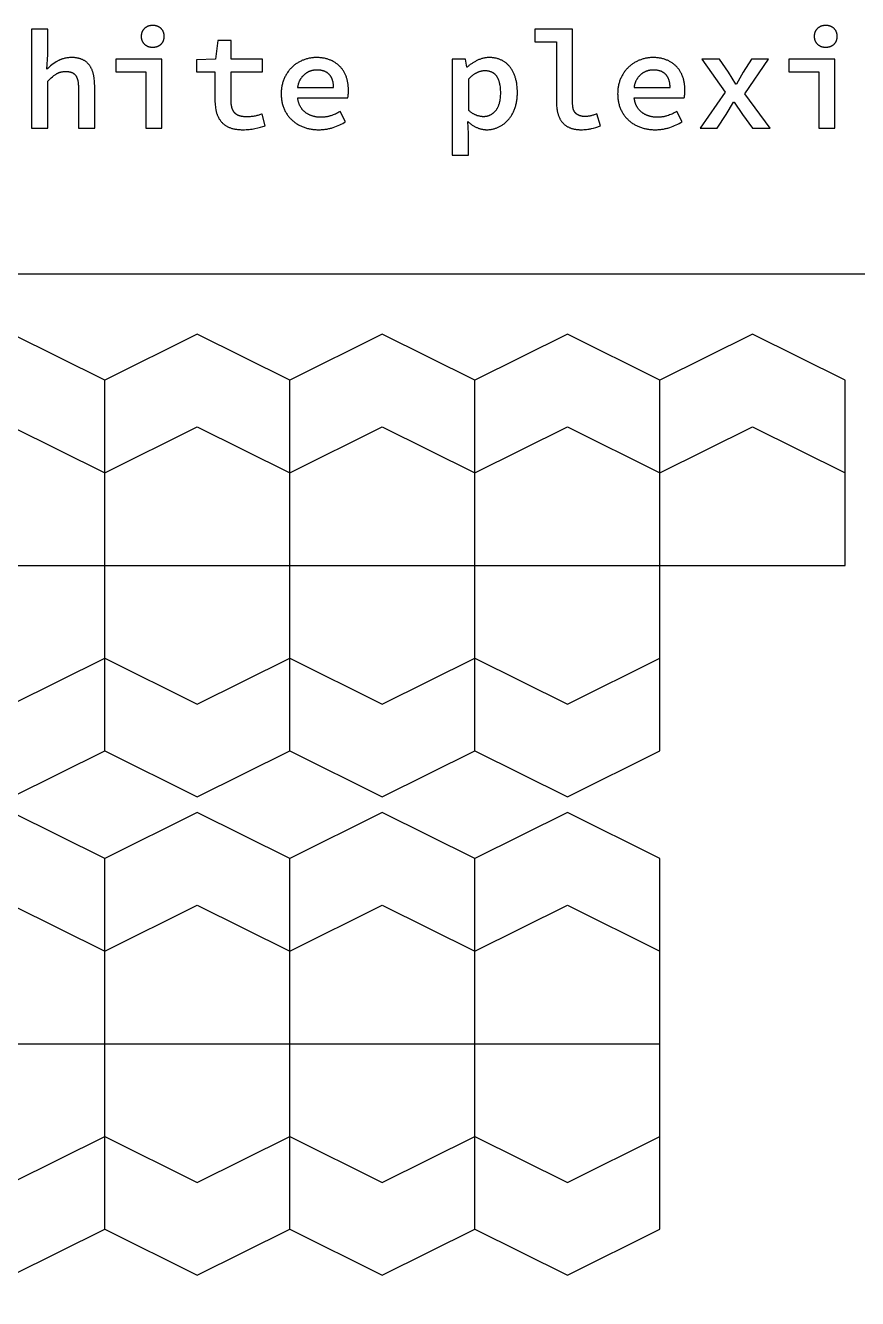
# Model space of a CAD drawing. Extents: x -364 to 3236, y -471 to 545.
# Drawn here: x 2437 to 2797, y -14 to 537 of the extents above; entities that cross this region are included whole.
import ezdxf

# ---------------------------------------------------------------- set-up
doc = ezdxf.new("R2010")
doc.units = 0
doc.layers.add('CUT', color=7, linetype='CONTINUOUS')
doc.layers.add('LIVELLO_03', color=3, linetype='CONTINUOUS')

msp = doc.modelspace()

# ---------------------------------------------------------------- linework, layer by layer
at = {"layer": 'CUT'}
for p, q in [((2471.55, 222.85), (2471.55, 383.26)), ((2551.55, 222.85), (2551.55, 383.26)), ((2631.55, 343.16), (2631.55, 383.26)), ((2631.55, 303.06), (2631.55, 343.16)), ((2071.55, 303.06), (2711.55, 303.06)), ((2631.55, 262.95), (2631.55, 303.06)), ((2631.55, 222.85), (2631.55, 262.95)), ((2471.55, 15.95), (2471.55, 176.37)), ((2551.55, 15.95), (2551.55, 176.37)), ((2631.55, 136.26), (2631.55, 176.37)), ((2631.55, 96.16), (2631.55, 136.26)), ((2071.55, 96.16), (2711.55, 96.16)), ((2631.55, 56.05), (2631.55, 96.16)), ((2631.55, 15.95), (2631.55, 56.05))]:
    msp.add_line(p, q, dxfattribs=at)
for points in [[(2431.55, 202.98), (2471.55, 222.85), (2511.55, 202.98), (2551.55, 222.85), (2591.55, 202.98), (2631.55, 222.85), (2671.55, 202.98), (2711.55, 222.85), (2711.55, 383.26), (2671.55, 403.13), (2631.55, 383.26), (2591.55, 403.13), (2551.55, 383.26), (2511.55, 403.13), (2471.55, 383.26), (2431.55, 403.13)], [(2711.55, 303.06), (2791.55, 303.06), (2791.55, 383.26), (2751.55, 403.13), (2711.55, 383.26)], [(2071.55, 343.16), (2111.55, 363.03), (2151.55, 343.16), (2191.55, 363.03), (2231.55, 343.16), (2271.55, 363.03), (2311.55, 343.16), (2351.55, 363.03), (2391.55, 343.16), (2431.55, 363.03), (2471.55, 343.16), (2511.55, 363.03), (2551.55, 343.16), (2591.55, 363.03), (2631.55, 343.16), (2671.55, 363.03), (2711.55, 343.16)], [(2711.55, 343.16), (2751.55, 363.03), (2791.55, 343.16)], [(2071.55, 262.95), (2111.55, 243.09), (2151.55, 262.95), (2191.55, 243.09), (2231.55, 262.95), (2271.55, 243.09), (2311.55, 262.95), (2351.55, 243.09), (2391.55, 262.95), (2431.55, 243.09), (2471.55, 262.95), (2511.55, 243.09), (2551.55, 262.95), (2591.55, 243.09), (2631.55, 262.95), (2671.55, 243.09), (2711.55, 262.95)], [(2431.55, -3.91), (2471.55, 15.95), (2511.55, -3.91), (2551.55, 15.95), (2591.55, -3.91), (2631.55, 15.95), (2671.55, -3.91), (2711.55, 15.95), (2711.55, 176.37), (2671.55, 196.23), (2631.55, 176.37), (2591.55, 196.23), (2551.55, 176.37), (2511.55, 196.23), (2471.55, 176.37), (2431.55, 196.23)], [(2071.55, 136.26), (2111.55, 156.13), (2151.55, 136.26), (2191.55, 156.13), (2231.55, 136.26), (2271.55, 156.13), (2311.55, 136.26), (2351.55, 156.13), (2391.55, 136.26), (2431.55, 156.13), (2471.55, 136.26), (2511.55, 156.13), (2551.55, 136.26), (2591.55, 156.13), (2631.55, 136.26), (2671.55, 156.13), (2711.55, 136.26)], [(2071.55, 56.05), (2111.55, 36.19), (2151.55, 56.05), (2191.55, 36.19), (2231.55, 56.05), (2271.55, 36.19), (2311.55, 56.05), (2351.55, 36.19), (2391.55, 56.05), (2431.55, 36.19), (2471.55, 56.05), (2511.55, 36.19), (2551.55, 56.05), (2591.55, 36.19), (2631.55, 56.05), (2671.55, 36.19), (2711.55, 56.05)]]:
    msp.add_lwpolyline(points, dxfattribs=at)
at = {"layer": 'LIVELLO_03'}
for points in [[(2446.54, 517.62), (2446.97, 523.99), (2446.97, 535.02), (2439.94, 535.02), (2439.94, 492.23), (2446.97, 492.23), (2446.97, 512.53), (2447.48, 513.05), (2447.98, 513.52), (2448.46, 513.97), (2448.94, 514.38), (2449.4, 514.76), (2449.63, 514.93), (2449.85, 515.1), (2450.08, 515.26), (2450.3, 515.41), (2450.51, 515.55), (2450.73, 515.68), (2450.83, 515.75), (2450.94, 515.81), (2451.05, 515.87), (2451.16, 515.93), (2451.27, 515.98), (2451.38, 516.03), (2451.49, 516.09), (2451.6, 516.13), (2451.72, 516.18), (2451.83, 516.23), (2451.95, 516.27), (2452.07, 516.31), (2452.18, 516.35), (2452.3, 516.39), (2452.42, 516.42), (2452.54, 516.46), (2452.79, 516.52), (2453.04, 516.57), (2453.29, 516.61), (2453.54, 516.65), (2453.8, 516.68), (2454.07, 516.7), (2454.33, 516.71), (2454.6, 516.71), (2454.8, 516.71), (2454.98, 516.71), (2455.17, 516.7), (2455.35, 516.69), (2455.53, 516.67), (2455.7, 516.66), (2455.87, 516.63), (2456.03, 516.61), (2456.2, 516.58), (2456.36, 516.55), (2456.51, 516.52), (2456.66, 516.48), (2456.81, 516.44), (2456.96, 516.4), (2457.1, 516.35), (2457.23, 516.3), (2457.37, 516.24), (2457.5, 516.19), (2457.62, 516.13), (2457.75, 516.06), (2457.87, 516), (2457.98, 515.93), (2458.04, 515.89), (2458.09, 515.85), (2458.15, 515.82), (2458.2, 515.78), (2458.25, 515.74), (2458.31, 515.7), (2458.36, 515.66), (2458.41, 515.61), (2458.46, 515.57), (2458.5, 515.53), (2458.55, 515.48), (2458.6, 515.44), (2458.64, 515.39), (2458.69, 515.35), (2458.73, 515.3), (2458.78, 515.25), (2458.82, 515.2), (2458.86, 515.15), (2458.9, 515.1), (2458.94, 515.05), (2459.01, 514.94), (2459.09, 514.83), (2459.16, 514.72), (2459.23, 514.6), (2459.3, 514.48), (2459.36, 514.35), (2459.42, 514.22), (2459.48, 514.09), (2459.54, 513.95), (2459.59, 513.81), (2459.65, 513.67), (2459.7, 513.52), (2459.74, 513.37), (2459.79, 513.21), (2459.83, 513.05), (2459.87, 512.89), (2459.91, 512.72), (2459.94, 512.55), (2460.01, 512.19), (2460.06, 511.82), (2460.1, 511.44), (2460.14, 511.04), (2460.16, 510.62), (2460.18, 510.19), (2460.18, 509.74), (2460.18, 492.23), (2467.21, 492.23), (2467.21, 510.65), (2467.2, 511.37), (2467.17, 512.07), (2467.13, 512.74), (2467.06, 513.39), (2466.97, 514.03), (2466.92, 514.33), (2466.87, 514.64), (2466.81, 514.94), (2466.75, 515.23), (2466.68, 515.52), (2466.6, 515.8), (2466.53, 516.07), (2466.44, 516.35), (2466.36, 516.61), (2466.26, 516.87), (2466.17, 517.13), (2466.07, 517.38), (2465.96, 517.62), (2465.85, 517.86), (2465.73, 518.1), (2465.61, 518.33), (2465.49, 518.55), (2465.35, 518.77), (2465.22, 518.98), (2465.08, 519.19), (2464.94, 519.4), (2464.79, 519.59), (2464.63, 519.78), (2464.47, 519.97), (2464.31, 520.15), (2464.14, 520.32), (2463.96, 520.49), (2463.78, 520.65), (2463.6, 520.81), (2463.4, 520.96), (2463.21, 521.1), (2463.01, 521.24), (2462.8, 521.37), (2462.59, 521.49), (2462.37, 521.61), (2462.14, 521.73), (2461.91, 521.83), (2461.68, 521.93), (2461.44, 522.03), (2461.2, 522.12), (2460.95, 522.2), (2460.69, 522.28), (2460.43, 522.35), (2460.16, 522.41), (2459.89, 522.47), (2459.62, 522.52), (2459.33, 522.56), (2459.05, 522.6), (2458.75, 522.64), (2458.46, 522.67), (2458.15, 522.69), (2457.84, 522.7), (2457.53, 522.71), (2457.21, 522.71), (2456.78, 522.71), (2456.36, 522.69), (2455.95, 522.66), (2455.54, 522.62), (2455.14, 522.57), (2454.74, 522.5), (2454.36, 522.42), (2453.98, 522.34), (2453.6, 522.23), (2453.24, 522.12), (2453.06, 522.06), (2452.88, 522), (2452.7, 521.93), (2452.52, 521.86), (2452.35, 521.79), (2452.18, 521.71), (2452.01, 521.64), (2451.84, 521.55), (2451.67, 521.47), (2451.51, 521.38), (2451.34, 521.29), (2451.18, 521.2), (2450.54, 520.81), (2449.92, 520.41), (2449.32, 519.99), (2448.73, 519.55), (2448.16, 519.09), (2447.61, 518.62), (2447.07, 518.13)], [(2492.3, 527.2), (2492.44, 527.2), (2492.57, 527.2), (2492.7, 527.21), (2492.84, 527.22), (2492.96, 527.23), (2493.09, 527.24), (2493.22, 527.26), (2493.34, 527.28), (2493.47, 527.3), (2493.59, 527.32), (2493.71, 527.35), (2493.83, 527.38), (2493.94, 527.41), (2494.06, 527.44), (2494.17, 527.48), (2494.29, 527.52), (2494.4, 527.56), (2494.51, 527.6), (2494.62, 527.65), (2494.72, 527.7), (2494.83, 527.75), (2494.93, 527.8), (2495.03, 527.86), (2495.13, 527.91), (2495.23, 527.98), (2495.33, 528.04), (2495.42, 528.11), (2495.52, 528.17), (2495.61, 528.24), (2495.7, 528.32), (2495.79, 528.39), (2495.88, 528.47), (2495.96, 528.55), (2496.05, 528.63), (2496.13, 528.72), (2496.2, 528.8), (2496.28, 528.89), (2496.35, 528.98), (2496.42, 529.07), (2496.49, 529.16), (2496.55, 529.25), (2496.61, 529.35), (2496.67, 529.45), (2496.73, 529.55), (2496.78, 529.65), (2496.83, 529.75), (2496.88, 529.85), (2496.92, 529.96), (2496.97, 530.06), (2497, 530.17), (2497.04, 530.28), (2497.08, 530.39), (2497.11, 530.51), (2497.14, 530.62), (2497.16, 530.74), (2497.18, 530.86), (2497.2, 530.98), (2497.22, 531.1), (2497.24, 531.22), (2497.25, 531.35), (2497.26, 531.48), (2497.27, 531.6), (2497.27, 531.73), (2497.27, 531.87), (2497.27, 532), (2497.27, 532.13), (2497.26, 532.26), (2497.25, 532.38), (2497.24, 532.51), (2497.22, 532.63), (2497.2, 532.75), (2497.18, 532.88), (2497.16, 532.99), (2497.14, 533.11), (2497.11, 533.23), (2497.08, 533.34), (2497.04, 533.45), (2497, 533.57), (2496.97, 533.67), (2496.92, 533.78), (2496.88, 533.89), (2496.83, 533.99), (2496.78, 534.1), (2496.73, 534.2), (2496.67, 534.3), (2496.61, 534.4), (2496.55, 534.49), (2496.49, 534.59), (2496.42, 534.68), (2496.35, 534.77), (2496.28, 534.86), (2496.2, 534.95), (2496.13, 535.04), (2496.05, 535.12), (2495.96, 535.21), (2495.88, 535.29), (2495.79, 535.37), (2495.7, 535.45), (2495.61, 535.52), (2495.52, 535.6), (2495.42, 535.67), (2495.33, 535.73), (2495.23, 535.8), (2495.13, 535.86), (2495.03, 535.92), (2494.93, 535.98), (2494.83, 536.03), (2494.72, 536.08), (2494.62, 536.13), (2494.51, 536.18), (2494.4, 536.23), (2494.29, 536.27), (2494.17, 536.31), (2494.06, 536.34), (2493.94, 536.38), (2493.83, 536.41), (2493.71, 536.44), (2493.59, 536.47), (2493.47, 536.49), (2493.34, 536.51), (2493.22, 536.53), (2493.09, 536.55), (2492.96, 536.56), (2492.84, 536.57), (2492.7, 536.58), (2492.57, 536.59), (2492.44, 536.59), (2492.3, 536.59), (2492.17, 536.59), (2492.04, 536.59), (2491.91, 536.58), (2491.78, 536.57), (2491.66, 536.56), (2491.53, 536.55), (2491.41, 536.53), (2491.28, 536.51), (2491.16, 536.49), (2491.04, 536.47), (2490.93, 536.44), (2490.81, 536.41), (2490.69, 536.38), (2490.58, 536.34), (2490.47, 536.31), (2490.35, 536.27), (2490.24, 536.23), (2490.14, 536.18), (2490.03, 536.13), (2489.92, 536.08), (2489.82, 536.03), (2489.71, 535.98), (2489.61, 535.92), (2489.51, 535.86), (2489.41, 535.8), (2489.32, 535.73), (2489.22, 535.67), (2489.12, 535.6), (2489.03, 535.52), (2488.94, 535.45), (2488.85, 535.37), (2488.76, 535.29), (2488.67, 535.21), (2488.58, 535.12), (2488.5, 535.04), (2488.42, 534.95), (2488.35, 534.86), (2488.27, 534.77), (2488.2, 534.68), (2488.13, 534.59), (2488.07, 534.49), (2488.01, 534.4), (2487.95, 534.3), (2487.89, 534.2), (2487.83, 534.1), (2487.78, 533.99), (2487.73, 533.89), (2487.69, 533.78), (2487.65, 533.67), (2487.6, 533.57), (2487.57, 533.45), (2487.53, 533.34), (2487.5, 533.23), (2487.47, 533.11), (2487.44, 532.99), (2487.42, 532.88), (2487.4, 532.75), (2487.38, 532.63), (2487.37, 532.51), (2487.35, 532.38), (2487.34, 532.26), (2487.34, 532.13), (2487.33, 532), (2487.33, 531.87), (2487.33, 531.73), (2487.34, 531.6), (2487.34, 531.48), (2487.35, 531.35), (2487.37, 531.22), (2487.38, 531.1), (2487.4, 530.98), (2487.42, 530.86), (2487.44, 530.74), (2487.47, 530.62), (2487.5, 530.51), (2487.53, 530.39), (2487.57, 530.28), (2487.6, 530.17), (2487.65, 530.06), (2487.69, 529.96), (2487.73, 529.85), (2487.78, 529.75), (2487.83, 529.65), (2487.89, 529.55), (2487.95, 529.45), (2488.01, 529.35), (2488.07, 529.25), (2488.13, 529.16), (2488.2, 529.07), (2488.27, 528.98), (2488.35, 528.89), (2488.42, 528.8), (2488.5, 528.72), (2488.58, 528.63), (2488.67, 528.55), (2488.76, 528.47), (2488.85, 528.39), (2488.94, 528.32), (2489.03, 528.24), (2489.12, 528.17), (2489.22, 528.11), (2489.32, 528.04), (2489.41, 527.98), (2489.51, 527.91), (2489.61, 527.86), (2489.71, 527.8), (2489.82, 527.75), (2489.92, 527.7), (2490.03, 527.65), (2490.14, 527.6), (2490.24, 527.56), (2490.35, 527.52), (2490.47, 527.48), (2490.58, 527.44), (2490.69, 527.41), (2490.81, 527.38), (2490.93, 527.35), (2491.04, 527.32), (2491.16, 527.3), (2491.28, 527.28), (2491.41, 527.26), (2491.53, 527.24), (2491.66, 527.23), (2491.78, 527.22), (2491.91, 527.21), (2492.04, 527.2), (2492.17, 527.2)], [(2673.82, 502.71), (2673.82, 535.02), (2657.45, 535.02), (2657.45, 529.5), (2666.85, 529.5), (2666.85, 503.08), (2666.86, 502.4), (2666.89, 501.74), (2666.94, 501.1), (2666.97, 500.78), (2667.01, 500.48), (2667.06, 500.17), (2667.11, 499.87), (2667.16, 499.58), (2667.22, 499.29), (2667.29, 499.01), (2667.36, 498.73), (2667.43, 498.45), (2667.51, 498.18), (2667.6, 497.92), (2667.69, 497.66), (2667.79, 497.4), (2667.89, 497.15), (2668, 496.91), (2668.11, 496.67), (2668.22, 496.43), (2668.35, 496.2), (2668.47, 495.98), (2668.61, 495.76), (2668.75, 495.54), (2668.89, 495.33), (2669.04, 495.12), (2669.19, 494.92), (2669.35, 494.72), (2669.51, 494.53), (2669.68, 494.35), (2669.86, 494.17), (2670.04, 493.99), (2670.22, 493.82), (2670.41, 493.66), (2670.61, 493.5), (2670.81, 493.35), (2671.01, 493.21), (2671.22, 493.07), (2671.44, 492.93), (2671.66, 492.81), (2671.88, 492.69), (2672.11, 492.57), (2672.35, 492.46), (2672.59, 492.36), (2672.83, 492.26), (2673.08, 492.17), (2673.34, 492.08), (2673.6, 492), (2673.87, 491.93), (2674.14, 491.86), (2674.41, 491.8), (2674.69, 491.74), (2674.98, 491.69), (2675.27, 491.65), (2675.57, 491.61), (2675.87, 491.58), (2676.18, 491.55), (2676.49, 491.53), (2676.8, 491.51), (2677.13, 491.5), (2677.45, 491.5), (2678.09, 491.51), (2678.71, 491.53), (2679.3, 491.57), (2679.87, 491.62), (2680.42, 491.69), (2680.68, 491.73), (2680.94, 491.77), (2681.19, 491.82), (2681.43, 491.87), (2681.67, 491.93), (2681.91, 491.99), (2682.85, 492.24), (2683.82, 492.53), (2685.88, 493.2), (2684.24, 498.35), (2683.53, 498.08), (2683.18, 497.96), (2682.83, 497.85), (2682.49, 497.74), (2682.16, 497.65), (2681.84, 497.56), (2681.51, 497.49), (2681.2, 497.42), (2680.89, 497.36), (2680.59, 497.31), (2680.29, 497.27), (2679.99, 497.24), (2679.71, 497.22), (2679.43, 497.2), (2679.15, 497.2), (2678.87, 497.2), (2678.73, 497.21), (2678.59, 497.22), (2678.45, 497.23), (2678.31, 497.24), (2678.18, 497.26), (2678.05, 497.28), (2677.92, 497.3), (2677.79, 497.32), (2677.66, 497.35), (2677.53, 497.37), (2677.41, 497.4), (2677.29, 497.44), (2677.16, 497.47), (2677.04, 497.51), (2676.93, 497.55), (2676.81, 497.59), (2676.69, 497.64), (2676.58, 497.68), (2676.47, 497.73), (2676.36, 497.79), (2676.25, 497.84), (2676.14, 497.9), (2676.03, 497.96), (2675.93, 498.02), (2675.82, 498.08), (2675.72, 498.15), (2675.62, 498.22), (2675.52, 498.29), (2675.43, 498.36), (2675.33, 498.44), (2675.29, 498.48), (2675.24, 498.52), (2675.19, 498.56), (2675.15, 498.6), (2675.1, 498.65), (2675.06, 498.69), (2675.02, 498.73), (2674.98, 498.78), (2674.94, 498.83), (2674.9, 498.87), (2674.86, 498.92), (2674.82, 498.97), (2674.78, 499.02), (2674.74, 499.07), (2674.71, 499.12), (2674.67, 499.17), (2674.6, 499.28), (2674.53, 499.39), (2674.47, 499.51), (2674.41, 499.62), (2674.35, 499.75), (2674.3, 499.87), (2674.24, 500), (2674.2, 500.13), (2674.15, 500.27), (2674.11, 500.4), (2674.07, 500.55), (2674.03, 500.69), (2674, 500.84), (2673.97, 500.99), (2673.94, 501.15), (2673.91, 501.31), (2673.89, 501.47), (2673.87, 501.64), (2673.85, 501.81), (2673.84, 501.98), (2673.83, 502.16), (2673.82, 502.34)], [(2783.21, 527.2), (2783.35, 527.2), (2783.48, 527.2), (2783.61, 527.21), (2783.74, 527.22), (2783.87, 527.23), (2784, 527.24), (2784.13, 527.26), (2784.25, 527.28), (2784.38, 527.3), (2784.5, 527.32), (2784.62, 527.35), (2784.74, 527.38), (2784.85, 527.41), (2784.97, 527.44), (2785.08, 527.48), (2785.2, 527.52), (2785.31, 527.56), (2785.42, 527.6), (2785.52, 527.65), (2785.63, 527.7), (2785.74, 527.75), (2785.84, 527.8), (2785.94, 527.86), (2786.04, 527.91), (2786.14, 527.98), (2786.24, 528.04), (2786.33, 528.11), (2786.43, 528.17), (2786.52, 528.24), (2786.61, 528.32), (2786.7, 528.39), (2786.79, 528.47), (2786.87, 528.55), (2786.96, 528.63), (2787.04, 528.72), (2787.11, 528.8), (2787.19, 528.89), (2787.26, 528.98), (2787.33, 529.07), (2787.4, 529.16), (2787.46, 529.25), (2787.52, 529.35), (2787.58, 529.45), (2787.64, 529.55), (2787.69, 529.65), (2787.74, 529.75), (2787.79, 529.85), (2787.83, 529.96), (2787.87, 530.06), (2787.91, 530.17), (2787.95, 530.28), (2787.98, 530.39), (2788.02, 530.51), (2788.04, 530.62), (2788.07, 530.74), (2788.09, 530.86), (2788.11, 530.98), (2788.13, 531.1), (2788.15, 531.22), (2788.16, 531.35), (2788.17, 531.48), (2788.18, 531.6), (2788.18, 531.73), (2788.18, 531.87), (2788.18, 532), (2788.18, 532.13), (2788.17, 532.26), (2788.16, 532.38), (2788.15, 532.51), (2788.13, 532.63), (2788.11, 532.75), (2788.09, 532.88), (2788.07, 532.99), (2788.04, 533.11), (2788.02, 533.23), (2787.98, 533.34), (2787.95, 533.45), (2787.91, 533.57), (2787.87, 533.67), (2787.83, 533.78), (2787.79, 533.89), (2787.74, 533.99), (2787.69, 534.1), (2787.64, 534.2), (2787.58, 534.3), (2787.52, 534.4), (2787.46, 534.49), (2787.4, 534.59), (2787.33, 534.68), (2787.26, 534.77), (2787.19, 534.86), (2787.11, 534.95), (2787.04, 535.04), (2786.96, 535.12), (2786.87, 535.21), (2786.79, 535.29), (2786.7, 535.37), (2786.61, 535.45), (2786.52, 535.52), (2786.43, 535.6), (2786.33, 535.67), (2786.24, 535.73), (2786.14, 535.8), (2786.04, 535.86), (2785.94, 535.92), (2785.84, 535.98), (2785.74, 536.03), (2785.63, 536.08), (2785.52, 536.13), (2785.42, 536.18), (2785.31, 536.23), (2785.2, 536.27), (2785.08, 536.31), (2784.97, 536.34), (2784.85, 536.38), (2784.74, 536.41), (2784.62, 536.44), (2784.5, 536.47), (2784.38, 536.49), (2784.25, 536.51), (2784.13, 536.53), (2784, 536.55), (2783.87, 536.56), (2783.74, 536.57), (2783.61, 536.58), (2783.48, 536.59), (2783.35, 536.59), (2783.21, 536.59), (2783.08, 536.59), (2782.95, 536.59), (2782.82, 536.58), (2782.69, 536.57), (2782.57, 536.56), (2782.44, 536.55), (2782.32, 536.53), (2782.19, 536.51), (2782.07, 536.49), (2781.95, 536.47), (2781.84, 536.44), (2781.72, 536.41), (2781.6, 536.38), (2781.49, 536.34), (2781.38, 536.31), (2781.26, 536.27), (2781.15, 536.23), (2781.05, 536.18), (2780.94, 536.13), (2780.83, 536.08), (2780.73, 536.03), (2780.62, 535.98), (2780.52, 535.92), (2780.42, 535.86), (2780.32, 535.8), (2780.22, 535.73), (2780.13, 535.67), (2780.03, 535.6), (2779.94, 535.52), (2779.85, 535.45), (2779.76, 535.37), (2779.67, 535.29), (2779.58, 535.21), (2779.49, 535.12), (2779.41, 535.04), (2779.33, 534.95), (2779.26, 534.86), (2779.18, 534.77), (2779.11, 534.68), (2779.04, 534.59), (2778.98, 534.49), (2778.91, 534.4), (2778.85, 534.3), (2778.8, 534.2), (2778.74, 534.1), (2778.69, 533.99), (2778.64, 533.89), (2778.6, 533.78), (2778.55, 533.67), (2778.51, 533.57), (2778.48, 533.45), (2778.44, 533.34), (2778.41, 533.23), (2778.38, 533.11), (2778.35, 532.99), (2778.33, 532.88), (2778.31, 532.75), (2778.29, 532.63), (2778.28, 532.51), (2778.26, 532.38), (2778.25, 532.26), (2778.25, 532.13), (2778.24, 532), (2778.24, 531.87), (2778.24, 531.73), (2778.25, 531.6), (2778.25, 531.48), (2778.26, 531.35), (2778.28, 531.22), (2778.29, 531.1), (2778.31, 530.98), (2778.33, 530.86), (2778.35, 530.74), (2778.38, 530.62), (2778.41, 530.51), (2778.44, 530.39), (2778.48, 530.28), (2778.51, 530.17), (2778.55, 530.06), (2778.6, 529.96), (2778.64, 529.85), (2778.69, 529.75), (2778.74, 529.65), (2778.8, 529.55), (2778.85, 529.45), (2778.91, 529.35), (2778.98, 529.25), (2779.04, 529.16), (2779.11, 529.07), (2779.18, 528.98), (2779.26, 528.89), (2779.33, 528.8), (2779.41, 528.72), (2779.49, 528.63), (2779.58, 528.55), (2779.67, 528.47), (2779.76, 528.39), (2779.85, 528.32), (2779.94, 528.24), (2780.03, 528.17), (2780.13, 528.11), (2780.22, 528.04), (2780.32, 527.98), (2780.42, 527.91), (2780.52, 527.86), (2780.62, 527.8), (2780.73, 527.75), (2780.83, 527.7), (2780.94, 527.65), (2781.05, 527.6), (2781.15, 527.56), (2781.26, 527.52), (2781.38, 527.48), (2781.49, 527.44), (2781.6, 527.41), (2781.72, 527.38), (2781.84, 527.35), (2781.95, 527.32), (2782.07, 527.3), (2782.19, 527.28), (2782.32, 527.26), (2782.44, 527.24), (2782.57, 527.23), (2782.69, 527.22), (2782.82, 527.21), (2782.95, 527.2), (2783.08, 527.2)], [(2526.18, 504.23), (2526.18, 516.47), (2539.7, 516.47), (2539.7, 521.99), (2526.18, 521.99), (2526.18, 530.11), (2520.42, 530.11), (2519.51, 521.99), (2511.27, 521.68), (2511.27, 516.47), (2519.21, 516.47), (2519.21, 504.23), (2519.22, 503.52), (2519.25, 502.84), (2519.3, 502.16), (2519.37, 501.5), (2519.46, 500.86), (2519.57, 500.23), (2519.63, 499.92), (2519.7, 499.62), (2519.77, 499.31), (2519.85, 499.02), (2519.93, 498.72), (2520.02, 498.44), (2520.11, 498.16), (2520.21, 497.88), (2520.32, 497.61), (2520.44, 497.34), (2520.55, 497.08), (2520.68, 496.83), (2520.81, 496.58), (2520.95, 496.33), (2521.09, 496.1), (2521.25, 495.86), (2521.4, 495.64), (2521.56, 495.41), (2521.73, 495.2), (2521.91, 494.99), (2522.09, 494.78), (2522.28, 494.58), (2522.47, 494.39), (2522.67, 494.2), (2522.88, 494.02), (2523.1, 493.84), (2523.32, 493.67), (2523.55, 493.51), (2523.79, 493.35), (2524.03, 493.2), (2524.28, 493.05), (2524.54, 492.91), (2524.8, 492.78), (2525.07, 492.65), (2525.35, 492.53), (2525.64, 492.41), (2525.93, 492.3), (2526.23, 492.2), (2526.54, 492.1), (2526.85, 492.01), (2527.18, 491.93), (2527.52, 491.86), (2527.86, 491.79), (2528.21, 491.73), (2528.57, 491.68), (2528.94, 491.63), (2529.32, 491.59), (2529.7, 491.56), (2530.1, 491.53), (2530.5, 491.52), (2531.33, 491.5), (2532.01, 491.51), (2532.68, 491.53), (2533.34, 491.57), (2533.99, 491.63), (2534.63, 491.7), (2535.27, 491.79), (2535.9, 491.9), (2536.51, 492.02), (2537.71, 492.28), (2538.84, 492.57), (2539.91, 492.88), (2540.42, 493.03), (2540.91, 493.2), (2539.64, 498.29), (2539.27, 498.16), (2538.9, 498.03), (2538.52, 497.91), (2538.14, 497.8), (2537.76, 497.69), (2537.37, 497.59), (2536.97, 497.5), (2536.57, 497.41), (2536.17, 497.33), (2535.75, 497.27), (2535.32, 497.21), (2534.89, 497.16), (2534.44, 497.12), (2533.98, 497.1), (2533.51, 497.08), (2533.03, 497.08), (2532.56, 497.08), (2532.11, 497.1), (2531.68, 497.14), (2531.47, 497.16), (2531.26, 497.19), (2531.06, 497.21), (2530.87, 497.25), (2530.68, 497.28), (2530.49, 497.32), (2530.31, 497.36), (2530.13, 497.41), (2529.96, 497.46), (2529.79, 497.51), (2529.62, 497.57), (2529.46, 497.62), (2529.31, 497.69), (2529.16, 497.75), (2529.01, 497.82), (2528.87, 497.89), (2528.73, 497.97), (2528.6, 498.05), (2528.47, 498.13), (2528.41, 498.17), (2528.34, 498.22), (2528.28, 498.26), (2528.23, 498.31), (2528.17, 498.35), (2528.11, 498.4), (2528.05, 498.45), (2528, 498.5), (2527.95, 498.55), (2527.89, 498.6), (2527.84, 498.65), (2527.79, 498.7), (2527.74, 498.75), (2527.7, 498.81), (2527.6, 498.91), (2527.51, 499.03), (2527.43, 499.15), (2527.34, 499.27), (2527.26, 499.39), (2527.18, 499.52), (2527.11, 499.65), (2527.03, 499.79), (2526.96, 499.93), (2526.9, 500.08), (2526.83, 500.23), (2526.77, 500.38), (2526.71, 500.53), (2526.66, 500.69), (2526.61, 500.86), (2526.56, 501.02), (2526.51, 501.2), (2526.47, 501.37), (2526.43, 501.55), (2526.39, 501.73), (2526.36, 501.92), (2526.33, 502.11), (2526.28, 502.5), (2526.23, 502.91), (2526.2, 503.34), (2526.19, 503.77)], [(2476.42, 521.99), (2476.42, 516.47), (2489.33, 516.47), (2489.33, 492.23), (2496.3, 492.23), (2496.3, 521.99)], [(2547.82, 507.08), (2547.82, 506.62), (2547.84, 506.17), (2547.86, 505.72), (2547.9, 505.28), (2547.94, 504.85), (2548, 504.42), (2548.06, 504), (2548.14, 503.59), (2548.22, 503.18), (2548.31, 502.78), (2548.42, 502.38), (2548.53, 501.99), (2548.66, 501.61), (2548.79, 501.23), (2548.94, 500.87), (2549.09, 500.5), (2549.25, 500.15), (2549.42, 499.8), (2549.6, 499.45), (2549.78, 499.12), (2549.97, 498.79), (2550.17, 498.47), (2550.38, 498.15), (2550.59, 497.84), (2550.81, 497.54), (2551.04, 497.25), (2551.27, 496.96), (2551.51, 496.68), (2551.76, 496.4), (2552.01, 496.14), (2552.28, 495.88), (2552.54, 495.62), (2552.82, 495.38), (2553.1, 495.14), (2553.39, 494.91), (2553.68, 494.68), (2553.98, 494.46), (2554.29, 494.26), (2554.6, 494.05), (2554.92, 493.86), (2555.25, 493.67), (2555.58, 493.49), (2555.92, 493.32), (2556.26, 493.15), (2556.61, 492.99), (2556.97, 492.84), (2557.33, 492.7), (2557.7, 492.56), (2558.07, 492.43), (2558.44, 492.31), (2558.82, 492.2), (2559.21, 492.1), (2559.59, 492), (2559.98, 491.92), (2560.38, 491.84), (2560.77, 491.77), (2561.17, 491.71), (2561.57, 491.65), (2561.98, 491.61), (2562.39, 491.57), (2562.8, 491.54), (2563.22, 491.52), (2563.64, 491.51), (2564.06, 491.5), (2564.47, 491.51), (2564.87, 491.52), (2565.28, 491.54), (2565.68, 491.56), (2566.08, 491.6), (2566.47, 491.64), (2566.87, 491.69), (2567.26, 491.74), (2567.65, 491.81), (2568.03, 491.88), (2568.42, 491.96), (2568.8, 492.05), (2569.18, 492.14), (2569.55, 492.24), (2569.93, 492.35), (2570.3, 492.47), (2571.04, 492.72), (2571.75, 492.99), (2572.45, 493.28), (2573.14, 493.58), (2573.8, 493.9), (2574.45, 494.23), (2575.08, 494.59), (2575.7, 494.96), (2573.33, 499.32), (2572.82, 499.04), (2572.31, 498.78), (2571.8, 498.53), (2571.29, 498.3), (2570.78, 498.08), (2570.28, 497.88), (2569.77, 497.7), (2569.27, 497.53), (2569.02, 497.46), (2568.77, 497.38), (2568.51, 497.32), (2568.25, 497.25), (2567.99, 497.2), (2567.73, 497.14), (2567.46, 497.1), (2567.2, 497.06), (2566.93, 497.02), (2566.65, 496.99), (2566.38, 496.96), (2566.1, 496.94), (2565.82, 496.92), (2565.54, 496.91), (2565.26, 496.9), (2564.97, 496.9), (2564.47, 496.9), (2564.22, 496.92), (2563.97, 496.93), (2563.73, 496.95), (2563.49, 496.97), (2563.26, 497), (2563.02, 497.03), (2562.79, 497.07), (2562.56, 497.11), (2562.33, 497.15), (2562.11, 497.2), (2561.89, 497.26), (2561.67, 497.31), (2561.45, 497.38), (2561.24, 497.44), (2561.03, 497.51), (2560.82, 497.59), (2560.62, 497.67), (2560.41, 497.75), (2560.21, 497.84), (2560.02, 497.93), (2559.82, 498.02), (2559.63, 498.12), (2559.44, 498.23), (2559.25, 498.34), (2559.07, 498.45), (2558.88, 498.57), (2558.7, 498.69), (2558.53, 498.81), (2558.35, 498.94), (2558.18, 499.08), (2558.01, 499.22), (2557.85, 499.36), (2557.69, 499.5), (2557.53, 499.65), (2557.38, 499.81), (2557.24, 499.96), (2557.09, 500.12), (2556.96, 500.29), (2556.82, 500.45), (2556.7, 500.62), (2556.57, 500.8), (2556.45, 500.98), (2556.33, 501.16), (2556.22, 501.35), (2556.12, 501.54), (2556.01, 501.73), (2555.92, 501.93), (2555.82, 502.13), (2555.73, 502.33), (2555.65, 502.54), (2555.57, 502.75), (2555.49, 502.97), (2555.42, 503.18), (2555.35, 503.41), (2555.29, 503.63), (2555.23, 503.86), (2555.17, 504.1), (2555.12, 504.33), (2555.08, 504.58), (2555.04, 504.82), (2555, 505.07), (2554.97, 505.32), (2576.6, 505.32), (2576.63, 505.46), (2576.66, 505.61), (2576.72, 505.94), (2576.77, 506.31), (2576.82, 506.71), (2576.86, 507.15), (2576.89, 507.61), (2576.9, 508.09), (2576.91, 508.59), (2576.9, 508.98), (2576.89, 509.36), (2576.88, 509.73), (2576.85, 510.11), (2576.82, 510.48), (2576.78, 510.84), (2576.73, 511.2), (2576.68, 511.56), (2576.62, 511.92), (2576.55, 512.27), (2576.48, 512.61), (2576.4, 512.96), (2576.31, 513.3), (2576.21, 513.63), (2576.11, 513.96), (2576, 514.29), (2575.88, 514.61), (2575.76, 514.93), (2575.63, 515.24), (2575.49, 515.55), (2575.35, 515.84), (2575.2, 516.14), (2575.04, 516.43), (2574.88, 516.71), (2574.71, 516.98), (2574.53, 517.25), (2574.35, 517.52), (2574.16, 517.77), (2573.96, 518.02), (2573.76, 518.27), (2573.55, 518.51), (2573.33, 518.74), (2573.11, 518.97), (2572.88, 519.19), (2572.64, 519.41), (2572.4, 519.62), (2572.15, 519.82), (2571.9, 520.02), (2571.64, 520.21), (2571.37, 520.4), (2571.1, 520.57), (2570.82, 520.75), (2570.53, 520.91), (2570.24, 521.07), (2569.94, 521.23), (2569.63, 521.38), (2569.32, 521.52), (2569, 521.65), (2568.67, 521.78), (2568.34, 521.9), (2568.01, 522.01), (2567.66, 522.12), (2567.32, 522.21), (2566.96, 522.3), (2566.6, 522.38), (2566.23, 522.45), (2565.86, 522.51), (2565.48, 522.56), (2565.1, 522.61), (2564.71, 522.65), (2564.31, 522.68), (2563.91, 522.7), (2563.5, 522.71), (2563.09, 522.71), (2562.73, 522.71), (2562.36, 522.7), (2562, 522.68), (2561.64, 522.65), (2561.29, 522.61), (2560.93, 522.56), (2560.57, 522.51), (2560.22, 522.45), (2559.86, 522.38), (2559.51, 522.3), (2559.16, 522.21), (2558.81, 522.12), (2558.46, 522.01), (2558.11, 521.9), (2557.77, 521.78), (2557.42, 521.65), (2557.08, 521.52), (2556.74, 521.37), (2556.41, 521.22), (2556.08, 521.06), (2555.76, 520.9), (2555.44, 520.72), (2555.13, 520.54), (2554.82, 520.35), (2554.52, 520.15), (2554.22, 519.95), (2553.93, 519.74), (2553.64, 519.52), (2553.36, 519.29), (2553.08, 519.06), (2552.81, 518.81), (2552.54, 518.56), (2552.28, 518.31), (2552.03, 518.04), (2551.78, 517.77), (2551.53, 517.49), (2551.3, 517.21), (2551.07, 516.92), (2550.84, 516.62), (2550.63, 516.31), (2550.42, 516), (2550.21, 515.68), (2550.01, 515.36), (2549.82, 515.02), (2549.64, 514.68), (2549.46, 514.34), (2549.29, 513.98), (2549.12, 513.62), (2548.96, 513.26), (2548.81, 512.88), (2548.68, 512.51), (2548.55, 512.12), (2548.43, 511.73), (2548.33, 511.34), (2548.23, 510.94), (2548.14, 510.53), (2548.07, 510.12), (2548, 509.7), (2547.94, 509.28), (2547.9, 508.85), (2547.86, 508.42), (2547.84, 507.98), (2547.82, 507.53)], [(2628.24, 518.59), (2628.06, 518.59), (2627.51, 521.99), (2621.76, 521.99), (2621.76, 480.47), (2628.79, 480.47), (2628.79, 489.81), (2628.54, 495.02), (2628.77, 494.81), (2629, 494.61), (2629.24, 494.41), (2629.47, 494.22), (2629.71, 494.03), (2629.95, 493.86), (2630.2, 493.68), (2630.45, 493.52), (2630.7, 493.36), (2630.95, 493.2), (2631.2, 493.06), (2631.46, 492.91), (2631.72, 492.78), (2631.98, 492.65), (2632.25, 492.53), (2632.51, 492.41), (2632.78, 492.3), (2633.05, 492.2), (2633.32, 492.1), (2633.58, 492.01), (2633.85, 491.93), (2634.11, 491.86), (2634.38, 491.79), (2634.64, 491.73), (2634.91, 491.68), (2635.17, 491.63), (2635.43, 491.59), (2635.69, 491.56), (2635.95, 491.53), (2636.21, 491.52), (2636.47, 491.51), (2636.73, 491.5), (2637.04, 491.51), (2637.36, 491.52), (2637.68, 491.54), (2637.99, 491.57), (2638.3, 491.61), (2638.61, 491.66), (2638.92, 491.71), (2639.23, 491.77), (2639.54, 491.85), (2639.85, 491.93), (2640.15, 492.02), (2640.46, 492.12), (2640.76, 492.22), (2641.06, 492.34), (2641.37, 492.46), (2641.67, 492.59), (2641.96, 492.73), (2642.26, 492.88), (2642.54, 493.04), (2642.83, 493.2), (2643.11, 493.37), (2643.38, 493.54), (2643.66, 493.73), (2643.92, 493.92), (2644.19, 494.12), (2644.44, 494.32), (2644.7, 494.54), (2644.95, 494.76), (2645.2, 494.99), (2645.44, 495.22), (2645.67, 495.46), (2645.91, 495.71), (2646.14, 495.97), (2646.36, 496.24), (2646.57, 496.51), (2646.78, 496.79), (2646.99, 497.08), (2647.19, 497.37), (2647.38, 497.68), (2647.57, 497.99), (2647.75, 498.31), (2647.92, 498.63), (2648.09, 498.96), (2648.25, 499.31), (2648.41, 499.65), (2648.56, 500.01), (2648.71, 500.37), (2648.85, 500.74), (2648.98, 501.12), (2649.1, 501.51), (2649.22, 501.9), (2649.32, 502.3), (2649.42, 502.7), (2649.51, 503.11), (2649.59, 503.53), (2649.67, 503.95), (2649.73, 504.38), (2649.78, 504.81), (2649.83, 505.26), (2649.87, 505.7), (2649.9, 506.16), (2649.92, 506.62), (2649.93, 507.09), (2649.94, 507.56), (2649.93, 508.42), (2649.89, 509.25), (2649.82, 510.06), (2649.73, 510.85), (2649.68, 511.24), (2649.62, 511.62), (2649.55, 512), (2649.48, 512.37), (2649.4, 512.74), (2649.31, 513.1), (2649.22, 513.45), (2649.12, 513.81), (2649.01, 514.15), (2648.9, 514.49), (2648.79, 514.82), (2648.67, 515.15), (2648.54, 515.47), (2648.4, 515.79), (2648.26, 516.09), (2648.12, 516.4), (2647.97, 516.69), (2647.81, 516.98), (2647.65, 517.27), (2647.48, 517.54), (2647.31, 517.82), (2647.13, 518.08), (2646.95, 518.34), (2646.76, 518.59), (2646.56, 518.84), (2646.36, 519.08), (2646.15, 519.31), (2645.94, 519.53), (2645.72, 519.75), (2645.5, 519.96), (2645.26, 520.16), (2645.03, 520.36), (2644.79, 520.55), (2644.54, 520.73), (2644.29, 520.9), (2644.03, 521.06), (2643.76, 521.22), (2643.5, 521.37), (2643.22, 521.52), (2642.94, 521.65), (2642.65, 521.78), (2642.36, 521.9), (2642.06, 522.01), (2641.76, 522.12), (2641.46, 522.21), (2641.14, 522.3), (2640.83, 522.38), (2640.51, 522.45), (2640.18, 522.51), (2639.85, 522.56), (2639.51, 522.61), (2639.17, 522.65), (2638.82, 522.68), (2638.47, 522.7), (2638.12, 522.71), (2637.76, 522.71), (2637.44, 522.71), (2637.12, 522.7), (2636.8, 522.67), (2636.49, 522.64), (2636.17, 522.6), (2635.85, 522.55), (2635.53, 522.49), (2635.22, 522.42), (2634.9, 522.34), (2634.59, 522.25), (2634.27, 522.16), (2633.96, 522.05), (2633.64, 521.93), (2633.33, 521.81), (2633.01, 521.68), (2632.7, 521.53), (2632.08, 521.23), (2631.77, 521.07), (2631.47, 520.91), (2631.18, 520.74), (2630.89, 520.56), (2630.61, 520.39), (2630.32, 520.21), (2630.05, 520.02), (2629.78, 519.83), (2629.51, 519.64), (2629.25, 519.44), (2628.99, 519.23), (2628.74, 519.02), (2628.49, 518.81)], [(2693.27, 507.08), (2693.28, 506.62), (2693.29, 506.17), (2693.32, 505.72), (2693.35, 505.28), (2693.4, 504.85), (2693.45, 504.42), (2693.52, 504), (2693.59, 503.59), (2693.67, 503.18), (2693.77, 502.78), (2693.87, 502.38), (2693.99, 501.99), (2694.11, 501.61), (2694.25, 501.23), (2694.39, 500.87), (2694.54, 500.5), (2694.71, 500.15), (2694.88, 499.8), (2695.05, 499.45), (2695.24, 499.12), (2695.43, 498.79), (2695.63, 498.47), (2695.83, 498.15), (2696.04, 497.84), (2696.26, 497.54), (2696.49, 497.25), (2696.72, 496.96), (2696.96, 496.68), (2697.21, 496.4), (2697.47, 496.14), (2697.73, 495.88), (2698, 495.62), (2698.27, 495.38), (2698.56, 495.14), (2698.84, 494.91), (2699.14, 494.68), (2699.44, 494.46), (2699.75, 494.26), (2700.06, 494.05), (2700.38, 493.86), (2700.7, 493.67), (2701.03, 493.49), (2701.37, 493.32), (2701.71, 493.15), (2702.06, 492.99), (2702.42, 492.84), (2702.78, 492.7), (2703.15, 492.56), (2703.52, 492.43), (2703.9, 492.31), (2704.28, 492.2), (2704.66, 492.1), (2705.05, 492), (2705.44, 491.92), (2705.83, 491.84), (2706.23, 491.77), (2706.63, 491.71), (2707.03, 491.65), (2707.43, 491.61), (2707.84, 491.57), (2708.26, 491.54), (2708.67, 491.52), (2709.09, 491.51), (2709.51, 491.5), (2709.92, 491.51), (2710.33, 491.52), (2710.73, 491.54), (2711.13, 491.56), (2711.53, 491.6), (2711.93, 491.64), (2712.32, 491.69), (2712.71, 491.74), (2713.1, 491.81), (2713.49, 491.88), (2713.87, 491.96), (2714.25, 492.05), (2714.63, 492.14), (2715.01, 492.24), (2715.38, 492.35), (2715.76, 492.47), (2716.49, 492.72), (2717.21, 492.99), (2717.91, 493.28), (2718.59, 493.58), (2719.26, 493.9), (2719.9, 494.23), (2720.54, 494.59), (2721.15, 494.96), (2718.79, 499.32), (2718.27, 499.04), (2717.76, 498.78), (2717.25, 498.53), (2716.74, 498.3), (2716.23, 498.08), (2715.73, 497.88), (2715.23, 497.7), (2714.73, 497.53), (2714.47, 497.46), (2714.22, 497.38), (2713.97, 497.32), (2713.71, 497.25), (2713.45, 497.2), (2713.18, 497.14), (2712.92, 497.1), (2712.65, 497.06), (2712.38, 497.02), (2712.11, 496.99), (2711.83, 496.96), (2711.56, 496.94), (2711.28, 496.92), (2710.99, 496.91), (2710.71, 496.9), (2710.42, 496.9), (2709.92, 496.9), (2709.67, 496.92), (2709.43, 496.93), (2709.19, 496.95), (2708.95, 496.97), (2708.71, 497), (2708.48, 497.03), (2708.24, 497.07), (2708.02, 497.11), (2707.79, 497.15), (2707.57, 497.2), (2707.34, 497.26), (2707.13, 497.31), (2706.91, 497.38), (2706.7, 497.44), (2706.49, 497.51), (2706.28, 497.59), (2706.07, 497.67), (2705.87, 497.75), (2705.67, 497.84), (2705.47, 497.93), (2705.27, 498.02), (2705.08, 498.12), (2704.89, 498.23), (2704.7, 498.34), (2704.52, 498.45), (2704.34, 498.57), (2704.16, 498.69), (2703.98, 498.81), (2703.81, 498.94), (2703.64, 499.08), (2703.47, 499.22), (2703.3, 499.36), (2703.14, 499.5), (2702.99, 499.65), (2702.84, 499.81), (2702.69, 499.96), (2702.55, 500.12), (2702.41, 500.29), (2702.28, 500.45), (2702.15, 500.62), (2702.03, 500.8), (2701.91, 500.98), (2701.79, 501.16), (2701.68, 501.35), (2701.57, 501.54), (2701.47, 501.73), (2701.37, 501.93), (2701.28, 502.13), (2701.19, 502.33), (2701.1, 502.54), (2701.02, 502.75), (2700.95, 502.97), (2700.87, 503.18), (2700.81, 503.41), (2700.74, 503.63), (2700.68, 503.86), (2700.63, 504.1), (2700.58, 504.33), (2700.53, 504.58), (2700.49, 504.82), (2700.46, 505.07), (2700.42, 505.32), (2722.06, 505.32), (2722.09, 505.46), (2722.12, 505.61), (2722.17, 505.94), (2722.22, 506.31), (2722.27, 506.71), (2722.31, 507.15), (2722.34, 507.61), (2722.36, 508.09), (2722.36, 508.59), (2722.36, 508.98), (2722.35, 509.36), (2722.33, 509.73), (2722.31, 510.11), (2722.27, 510.48), (2722.23, 510.84), (2722.19, 511.2), (2722.14, 511.56), (2722.07, 511.92), (2722.01, 512.27), (2721.93, 512.61), (2721.85, 512.96), (2721.76, 513.3), (2721.67, 513.63), (2721.56, 513.96), (2721.45, 514.29), (2721.34, 514.61), (2721.21, 514.93), (2721.08, 515.24), (2720.95, 515.55), (2720.8, 515.84), (2720.65, 516.14), (2720.5, 516.43), (2720.33, 516.71), (2720.16, 516.98), (2719.99, 517.25), (2719.8, 517.52), (2719.61, 517.77), (2719.42, 518.02), (2719.21, 518.27), (2719, 518.51), (2718.79, 518.74), (2718.56, 518.97), (2718.33, 519.19), (2718.1, 519.41), (2717.86, 519.62), (2717.61, 519.82), (2717.35, 520.02), (2717.09, 520.21), (2716.82, 520.4), (2716.55, 520.57), (2716.27, 520.75), (2715.98, 520.91), (2715.69, 521.07), (2715.39, 521.23), (2715.08, 521.38), (2714.77, 521.52), (2714.45, 521.65), (2714.13, 521.78), (2713.8, 521.9), (2713.46, 522.01), (2713.12, 522.12), (2712.77, 522.21), (2712.42, 522.3), (2712.05, 522.38), (2711.69, 522.45), (2711.32, 522.51), (2710.94, 522.56), (2710.55, 522.61), (2710.16, 522.65), (2709.77, 522.68), (2709.37, 522.7), (2708.96, 522.71), (2708.54, 522.71), (2708.18, 522.71), (2707.82, 522.7), (2707.46, 522.68), (2707.1, 522.65), (2706.74, 522.61), (2706.38, 522.56), (2706.03, 522.51), (2705.67, 522.45), (2705.32, 522.38), (2704.97, 522.3), (2704.62, 522.21), (2704.27, 522.12), (2703.92, 522.01), (2703.57, 521.9), (2703.22, 521.78), (2702.88, 521.65), (2702.54, 521.52), (2702.2, 521.37), (2701.87, 521.22), (2701.54, 521.06), (2701.22, 520.9), (2700.9, 520.72), (2700.59, 520.54), (2700.28, 520.35), (2699.98, 520.15), (2699.68, 519.95), (2699.39, 519.74), (2699.1, 519.52), (2698.82, 519.29), (2698.54, 519.06), (2698.27, 518.81), (2698, 518.56), (2697.74, 518.31), (2697.48, 518.04), (2697.23, 517.77), (2696.99, 517.49), (2696.75, 517.21), (2696.52, 516.92), (2696.3, 516.62), (2696.08, 516.31), (2695.87, 516), (2695.67, 515.68), (2695.47, 515.36), (2695.28, 515.02), (2695.09, 514.68), (2694.91, 514.34), (2694.74, 513.98), (2694.57, 513.62), (2694.42, 513.26), (2694.27, 512.88), (2694.13, 512.51), (2694, 512.12), (2693.89, 511.73), (2693.78, 511.34), (2693.68, 510.94), (2693.6, 510.53), (2693.52, 510.12), (2693.45, 509.7), (2693.4, 509.28), (2693.35, 508.85), (2693.32, 508.42), (2693.29, 507.98), (2693.28, 507.53)], [(2741.15, 516.35), (2737.27, 521.99), (2729.7, 521.99), (2739.76, 507.68), (2728.97, 492.23), (2736.3, 492.23), (2740.18, 498.05), (2743.39, 503.38), (2743.64, 503.38), (2747.27, 498.11), (2751.57, 492.23), (2759.15, 492.23), (2748.3, 506.96), (2758.42, 521.99), (2751.09, 521.99), (2747.57, 516.41), (2744.67, 511.26), (2744.42, 511.26)], [(2767.33, 521.99), (2767.33, 516.47), (2780.24, 516.47), (2780.24, 492.23), (2787.21, 492.23), (2787.21, 521.99)], [(2570.48, 509.74), (2570.48, 510.19), (2570.46, 510.61), (2570.44, 510.82), (2570.42, 511.03), (2570.4, 511.23), (2570.37, 511.43), (2570.34, 511.63), (2570.31, 511.83), (2570.27, 512.02), (2570.23, 512.2), (2570.18, 512.39), (2570.14, 512.57), (2570.08, 512.75), (2570.03, 512.93), (2569.97, 513.1), (2569.91, 513.27), (2569.84, 513.44), (2569.77, 513.6), (2569.7, 513.76), (2569.62, 513.92), (2569.54, 514.07), (2569.46, 514.22), (2569.37, 514.37), (2569.28, 514.51), (2569.19, 514.66), (2569.09, 514.8), (2568.99, 514.93), (2568.89, 515.06), (2568.78, 515.19), (2568.67, 515.32), (2568.55, 515.44), (2568.43, 515.56), (2568.31, 515.68), (2568.18, 515.79), (2568.05, 515.9), (2567.92, 516), (2567.79, 516.1), (2567.65, 516.2), (2567.5, 516.29), (2567.36, 516.37), (2567.21, 516.46), (2567.05, 516.54), (2566.9, 516.62), (2566.74, 516.69), (2566.57, 516.76), (2566.41, 516.82), (2566.24, 516.88), (2566.06, 516.94), (2565.89, 516.99), (2565.71, 517.04), (2565.52, 517.08), (2565.33, 517.12), (2565.14, 517.16), (2564.95, 517.2), (2564.75, 517.22), (2564.55, 517.25), (2564.35, 517.27), (2564.14, 517.29), (2563.93, 517.3), (2563.71, 517.31), (2563.49, 517.32), (2563.27, 517.32), (2563.08, 517.32), (2562.89, 517.31), (2562.71, 517.3), (2562.52, 517.29), (2562.34, 517.27), (2562.15, 517.25), (2561.97, 517.23), (2561.79, 517.2), (2561.61, 517.17), (2561.42, 517.13), (2561.25, 517.09), (2561.07, 517.05), (2560.89, 517), (2560.71, 516.95), (2560.54, 516.89), (2560.36, 516.84), (2560.19, 516.77), (2560.02, 516.71), (2559.85, 516.64), (2559.68, 516.56), (2559.52, 516.48), (2559.36, 516.4), (2559.2, 516.32), (2559.04, 516.23), (2558.88, 516.14), (2558.73, 516.04), (2558.57, 515.94), (2558.42, 515.84), (2558.28, 515.73), (2558.13, 515.62), (2557.99, 515.5), (2557.85, 515.38), (2557.71, 515.26), (2557.57, 515.13), (2557.44, 515), (2557.31, 514.87), (2557.18, 514.73), (2557.05, 514.59), (2556.93, 514.45), (2556.81, 514.31), (2556.69, 514.16), (2556.58, 514), (2556.46, 513.85), (2556.35, 513.69), (2556.25, 513.52), (2556.14, 513.36), (2556.04, 513.19), (2555.94, 513.02), (2555.84, 512.84), (2555.75, 512.66), (2555.66, 512.48), (2555.58, 512.29), (2555.5, 512.1), (2555.42, 511.9), (2555.35, 511.7), (2555.29, 511.5), (2555.22, 511.3), (2555.17, 511.09), (2555.11, 510.87), (2555.06, 510.65), (2555.02, 510.43), (2554.98, 510.21), (2554.94, 509.98), (2554.91, 509.74)], [(2628.79, 499.99), (2628.99, 499.8), (2629.2, 499.62), (2629.4, 499.45), (2629.61, 499.29), (2629.82, 499.13), (2630.03, 498.98), (2630.24, 498.84), (2630.45, 498.7), (2630.66, 498.57), (2630.87, 498.45), (2631.08, 498.33), (2631.29, 498.23), (2631.51, 498.12), (2631.72, 498.03), (2631.93, 497.94), (2632.15, 497.87), (2632.58, 497.72), (2632.79, 497.66), (2632.99, 497.6), (2633.2, 497.55), (2633.4, 497.5), (2633.6, 497.45), (2633.79, 497.41), (2633.99, 497.38), (2634.18, 497.34), (2634.37, 497.32), (2634.55, 497.3), (2634.74, 497.28), (2634.92, 497.27), (2635.1, 497.26), (2635.27, 497.26), (2635.47, 497.26), (2635.67, 497.27), (2635.86, 497.28), (2636.06, 497.3), (2636.25, 497.32), (2636.44, 497.35), (2636.62, 497.38), (2636.81, 497.42), (2636.99, 497.46), (2637.17, 497.51), (2637.35, 497.56), (2637.53, 497.62), (2637.7, 497.68), (2637.87, 497.75), (2638.04, 497.83), (2638.21, 497.9), (2638.38, 497.99), (2638.54, 498.07), (2638.7, 498.17), (2638.86, 498.27), (2639.02, 498.37), (2639.17, 498.48), (2639.33, 498.59), (2639.48, 498.71), (2639.62, 498.83), (2639.77, 498.96), (2639.92, 499.09), (2640.06, 499.23), (2640.2, 499.38), (2640.34, 499.52), (2640.47, 499.68), (2640.6, 499.84), (2640.74, 500), (2640.86, 500.17), (2640.98, 500.34), (2641.1, 500.52), (2641.22, 500.7), (2641.33, 500.89), (2641.43, 501.08), (2641.53, 501.28), (2641.63, 501.48), (2641.72, 501.69), (2641.81, 501.9), (2641.9, 502.12), (2641.98, 502.34), (2642.05, 502.57), (2642.13, 502.8), (2642.2, 503.04), (2642.26, 503.28), (2642.32, 503.53), (2642.38, 503.78), (2642.43, 504.04), (2642.48, 504.3), (2642.52, 504.57), (2642.59, 505.11), (2642.65, 505.68), (2642.69, 506.27), (2642.72, 506.88), (2642.73, 507.5), (2642.72, 508.05), (2642.7, 508.59), (2642.67, 509.11), (2642.62, 509.62), (2642.57, 510.11), (2642.5, 510.58), (2642.41, 511.04), (2642.32, 511.49), (2642.26, 511.7), (2642.21, 511.91), (2642.15, 512.12), (2642.09, 512.33), (2642.02, 512.53), (2641.95, 512.72), (2641.88, 512.92), (2641.81, 513.1), (2641.73, 513.29), (2641.65, 513.47), (2641.56, 513.65), (2641.47, 513.82), (2641.38, 513.99), (2641.29, 514.15), (2641.19, 514.31), (2641.09, 514.47), (2640.99, 514.62), (2640.88, 514.77), (2640.77, 514.92), (2640.65, 515.05), (2640.53, 515.19), (2640.41, 515.32), (2640.28, 515.44), (2640.21, 515.5), (2640.15, 515.56), (2640.08, 515.62), (2640.01, 515.67), (2639.94, 515.73), (2639.87, 515.78), (2639.8, 515.83), (2639.73, 515.89), (2639.66, 515.94), (2639.58, 515.99), (2639.43, 516.08), (2639.28, 516.17), (2639.12, 516.26), (2638.95, 516.34), (2638.79, 516.41), (2638.62, 516.48), (2638.44, 516.55), (2638.26, 516.61), (2638.08, 516.66), (2637.89, 516.71), (2637.7, 516.76), (2637.51, 516.8), (2637.31, 516.84), (2637.11, 516.87), (2636.9, 516.9), (2636.69, 516.92), (2636.48, 516.93), (2636.26, 516.95), (2636.04, 516.95), (2635.82, 516.96), (2635.6, 516.95), (2635.39, 516.94), (2635.18, 516.93), (2634.96, 516.9), (2634.75, 516.87), (2634.54, 516.84), (2634.32, 516.79), (2634.1, 516.74), (2633.89, 516.69), (2633.67, 516.63), (2633.46, 516.56), (2633.24, 516.48), (2633.02, 516.4), (2632.8, 516.31), (2632.58, 516.21), (2632.36, 516.11), (2632.14, 516), (2631.92, 515.88), (2631.7, 515.75), (2631.48, 515.62), (2631.26, 515.48), (2631.04, 515.33), (2630.81, 515.17), (2630.59, 515), (2630.37, 514.83), (2630.14, 514.64), (2629.92, 514.45), (2629.69, 514.26), (2629.47, 514.05), (2629.24, 513.83), (2628.79, 513.38)], [(2715.94, 509.74), (2715.93, 510.19), (2715.91, 510.61), (2715.89, 510.82), (2715.87, 511.03), (2715.85, 511.23), (2715.82, 511.43), (2715.79, 511.63), (2715.76, 511.83), (2715.72, 512.02), (2715.68, 512.2), (2715.64, 512.39), (2715.59, 512.57), (2715.54, 512.75), (2715.48, 512.93), (2715.43, 513.1), (2715.36, 513.27), (2715.3, 513.44), (2715.23, 513.6), (2715.16, 513.76), (2715.08, 513.92), (2715, 514.07), (2714.92, 514.22), (2714.83, 514.37), (2714.74, 514.51), (2714.64, 514.66), (2714.55, 514.8), (2714.45, 514.93), (2714.34, 515.06), (2714.23, 515.19), (2714.12, 515.32), (2714, 515.44), (2713.89, 515.56), (2713.76, 515.68), (2713.64, 515.79), (2713.51, 515.9), (2713.38, 516), (2713.24, 516.1), (2713.1, 516.2), (2712.96, 516.29), (2712.81, 516.37), (2712.66, 516.46), (2712.51, 516.54), (2712.35, 516.62), (2712.19, 516.69), (2712.03, 516.76), (2711.86, 516.82), (2711.69, 516.88), (2711.52, 516.94), (2711.34, 516.99), (2711.16, 517.04), (2710.98, 517.08), (2710.79, 517.12), (2710.6, 517.16), (2710.4, 517.2), (2710.21, 517.22), (2710.01, 517.25), (2709.8, 517.27), (2709.59, 517.29), (2709.38, 517.3), (2709.17, 517.31), (2708.95, 517.32), (2708.73, 517.32), (2708.54, 517.32), (2708.35, 517.31), (2708.16, 517.3), (2707.98, 517.29), (2707.79, 517.27), (2707.61, 517.25), (2707.42, 517.23), (2707.24, 517.2), (2707.06, 517.17), (2706.88, 517.13), (2706.7, 517.09), (2706.52, 517.05), (2706.34, 517), (2706.17, 516.95), (2705.99, 516.89), (2705.82, 516.84), (2705.64, 516.77), (2705.47, 516.71), (2705.3, 516.64), (2705.14, 516.56), (2704.97, 516.48), (2704.81, 516.4), (2704.65, 516.32), (2704.49, 516.23), (2704.34, 516.14), (2704.18, 516.04), (2704.03, 515.94), (2703.88, 515.84), (2703.73, 515.73), (2703.59, 515.62), (2703.44, 515.5), (2703.3, 515.38), (2703.16, 515.26), (2703.03, 515.13), (2702.89, 515), (2702.76, 514.87), (2702.63, 514.73), (2702.51, 514.59), (2702.38, 514.45), (2702.26, 514.31), (2702.15, 514.16), (2702.03, 514), (2701.92, 513.85), (2701.81, 513.69), (2701.7, 513.52), (2701.59, 513.36), (2701.49, 513.19), (2701.39, 513.02), (2701.3, 512.84), (2701.2, 512.66), (2701.12, 512.48), (2701.03, 512.29), (2700.95, 512.1), (2700.88, 511.9), (2700.81, 511.7), (2700.74, 511.5), (2700.68, 511.3), (2700.62, 511.09), (2700.57, 510.87), (2700.52, 510.65), (2700.47, 510.43), (2700.43, 510.21), (2700.39, 509.98), (2700.36, 509.74)], [(2036.42, -471), (3236.42, -471), (3236.42, 429), (2036.42, 429)]]:
    msp.add_lwpolyline(points, close=True, dxfattribs=at)

doc.saveas('drawing.dxf')
